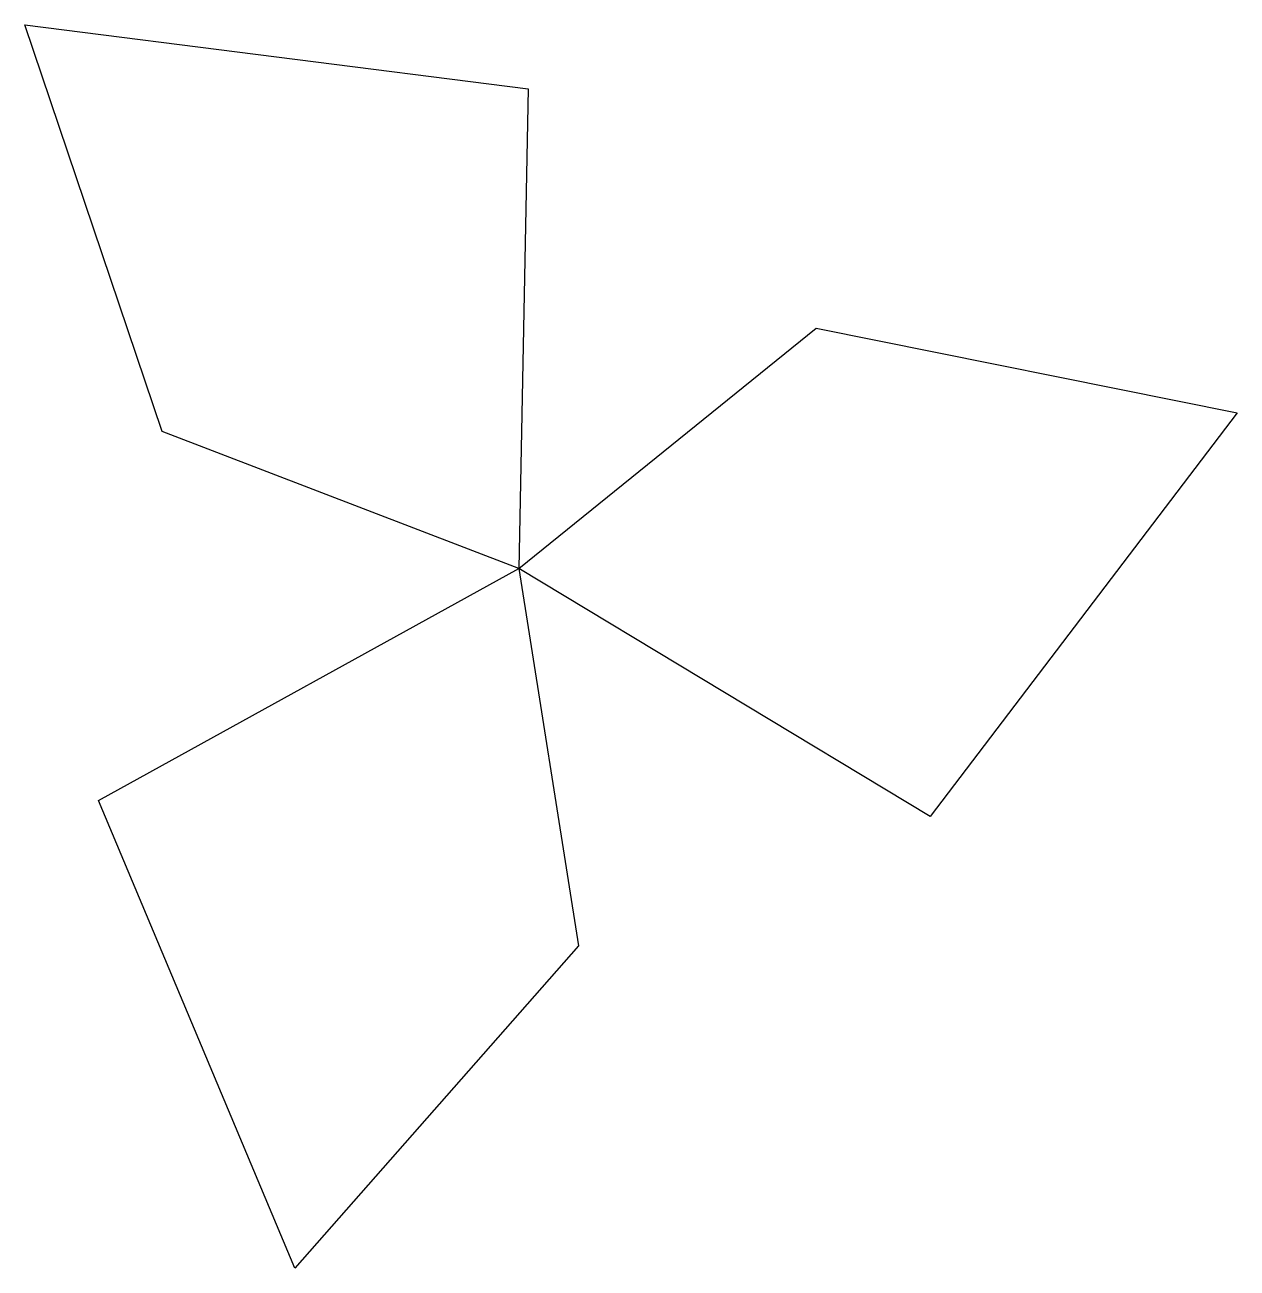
# Model space of a CAD drawing. Extents: x -740.56 to -735.67, y -3658.55 to -3653.53.
import ezdxf

# ---------------------------------------------------------------- set-up
doc = ezdxf.new("R2010")
doc.units = 0
doc.header["$LTSCALE"] = 40
doc.header["$MEASUREMENT"] = 0
doc.layers.get('0').update_dxf_attribs({"linetype": 'CONTINUOUS'})

msp = doc.modelspace()

# ---------------------------------------------------------------- linework, layer by layer
for points in [[(-740.5597, -3653.5305), (-738.5299, -3653.7887), (-738.5668, -3655.725), (-740.0061, -3655.1718)], [(-735.6698, -3655.0964), (-736.9083, -3656.7252), (-738.5668, -3655.725), (-737.368, -3654.7552)], [(-739.4709, -3658.5482), (-740.2622, -3656.6612), (-738.5668, -3655.725), (-738.3263, -3657.2481)]]:
    msp.add_lwpolyline(points, close=True)

doc.saveas('drawing.dxf')
